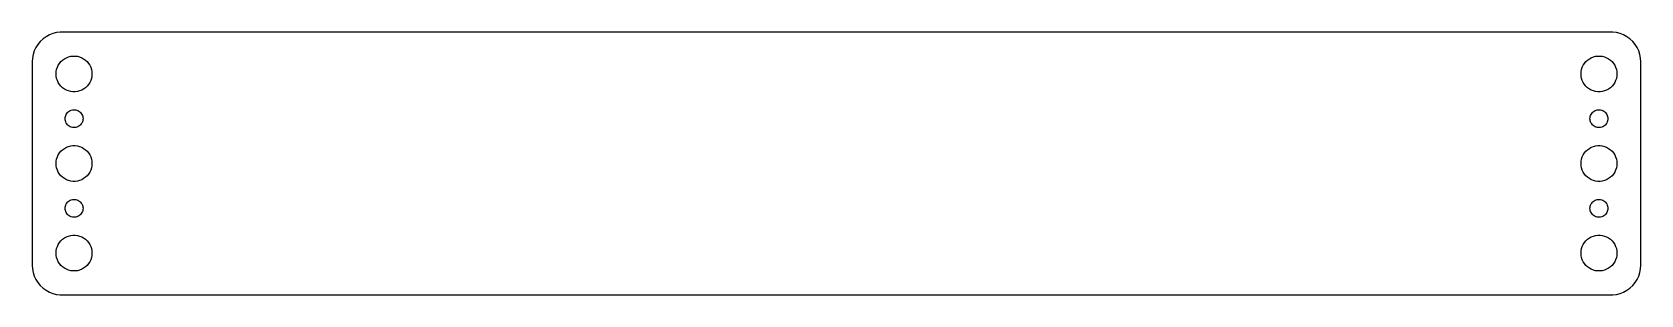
# Model space of a CAD drawing. Header units: metres. Extents: x -134 to 134, y -22 to 22.
import ezdxf

# ---------------------------------------------------------------- set-up
doc = ezdxf.new("R2010")
doc.units = ezdxf.units.M

msp = doc.modelspace()

# ---------------------------------------------------------------- linework, layer by layer
for p, q in [((-131.629, 21.5241), (-132.179, 21.2216)), ((-131.045, 21.7553), (-131.629, 21.5241)), ((-130.437, 21.9114), (-131.045, 21.7553)), ((-129.814, 21.9901), (-130.437, 21.9114)), ((129.814, 21.9901), (-129.814, 21.9901)), ((130.437, 21.9114), (129.814, 21.9901)), ((131.045, 21.7553), (130.437, 21.9114)), ((131.629, 21.5241), (131.045, 21.7553)), ((132.179, 21.2216), (131.629, 21.5241)), ((-134.149, 18.8406), (-134.343, 18.2434)), ((-133.882, 19.4088), (-134.149, 18.8406)), ((-133.545, 19.9389), (-133.882, 19.4088)), ((-133.145, 20.4227), (-133.545, 19.9389)), ((-132.687, 20.8526), (-133.145, 20.4227)), ((-132.179, 21.2216), (-132.687, 20.8526)), ((132.687, 20.8526), (132.179, 21.2216)), ((133.145, 20.4227), (132.687, 20.8526)), ((133.545, 19.9389), (133.145, 20.4227)), ((133.882, 19.4088), (133.545, 19.9389)), ((134.149, 18.8406), (133.882, 19.4088)), ((134.343, 18.2434), (134.149, 18.8406)), ((-134.461, 17.6267), (-134.5, 17)), ((-134.5, 17), (-134.5, -17)), ((-134.343, 18.2434), (-134.461, 17.6267)), ((-130.289, 16.1044), (-130.129, 16.4453)), ((-130.129, 16.4453), (-129.927, 16.7634)), ((-129.927, 16.7634), (-129.687, 17.0536)), ((-129.687, 17.0536), (-129.412, 17.3115)), ((-129.412, 17.3115), (-129.107, 17.533)), ((-129.107, 17.533), (-128.777, 17.7145)), ((-128.777, 17.7145), (-128.427, 17.8532)), ((-128.427, 17.8532), (-128.062, 17.9469)), ((-128.062, 17.9469), (-127.688, 17.9941)), ((-127.688, 17.9941), (-127.312, 17.9941)), ((-127.312, 17.9941), (-126.938, 17.9469)), ((-126.938, 17.9469), (-126.573, 17.8532)), ((-126.573, 17.8532), (-126.223, 17.7145)), ((-126.223, 17.7145), (-125.893, 17.533)), ((-125.893, 17.533), (-125.588, 17.3115)), ((-125.588, 17.3115), (-125.313, 17.0536)), ((-125.313, 17.0536), (-125.073, 16.7634)), ((-125.073, 16.7634), (-124.871, 16.4453)), ((-124.871, 16.4453), (-124.711, 16.1044)), ((124.711, 16.1044), (124.871, 16.4453)), ((124.871, 16.4453), (125.073, 16.7634)), ((125.073, 16.7634), (125.313, 17.0536)), ((125.313, 17.0536), (125.588, 17.3115)), ((125.588, 17.3115), (125.893, 17.533)), ((125.893, 17.533), (126.223, 17.7145)), ((126.223, 17.7145), (126.573, 17.8532)), ((126.573, 17.8532), (126.938, 17.9469)), ((126.938, 17.9469), (127.312, 17.9941)), ((127.312, 17.9941), (127.688, 17.9941)), ((127.688, 17.9941), (128.062, 17.9469)), ((128.062, 17.9469), (128.427, 17.8532)), ((128.427, 17.8532), (128.777, 17.7145)), ((128.777, 17.7145), (129.107, 17.533)), ((129.107, 17.533), (129.412, 17.3115)), ((129.412, 17.3115), (129.687, 17.0536)), ((129.687, 17.0536), (129.927, 16.7634)), ((129.927, 16.7634), (130.129, 16.4453)), ((130.129, 16.4453), (130.289, 16.1044)), ((134.461, 17.6267), (134.343, 18.2434)), ((134.5, 17), (134.461, 17.6267)), ((134.5, -17), (134.5, 17)), ((-130.5, 15), (-130.476, 15.376)), ((-130.476, 14.624), (-130.5, 15)), ((-130.476, 15.376), (-130.406, 15.7461)), ((-130.406, 14.2539), (-130.476, 14.624)), ((-130.406, 15.7461), (-130.289, 16.1044)), ((-130.289, 13.8956), (-130.406, 14.2539)), ((-130.129, 13.5547), (-130.289, 13.8956)), ((-129.927, 13.2366), (-130.129, 13.5547)), ((-124.871, 13.5547), (-125.073, 13.2366)), ((-124.711, 13.8956), (-124.871, 13.5547)), ((-124.711, 16.1044), (-124.594, 15.7461)), ((-124.594, 14.2539), (-124.711, 13.8956)), ((-124.594, 15.7461), (-124.524, 15.376)), ((-124.524, 14.624), (-124.594, 14.2539)), ((-124.524, 15.376), (-124.5, 15)), ((-124.5, 15), (-124.524, 14.624)), ((124.5, 15), (124.524, 15.376)), ((124.524, 14.624), (124.5, 15)), ((124.524, 15.376), (124.594, 15.7461)), ((124.594, 14.2539), (124.524, 14.624)), ((124.594, 15.7461), (124.711, 16.1044)), ((124.711, 13.8956), (124.594, 14.2539)), ((124.871, 13.5547), (124.711, 13.8956)), ((125.073, 13.2366), (124.871, 13.5547)), ((130.129, 13.5547), (129.927, 13.2366)), ((130.289, 13.8956), (130.129, 13.5547)), ((130.289, 16.1044), (130.406, 15.7461)), ((130.406, 14.2539), (130.289, 13.8956)), ((130.406, 15.7461), (130.476, 15.376)), ((130.476, 14.624), (130.406, 14.2539)), ((130.476, 15.376), (130.5, 15)), ((130.5, 15), (130.476, 14.624)), ((-129.687, 12.9464), (-129.927, 13.2366)), ((-129.412, 12.6884), (-129.687, 12.9464)), ((-129.107, 12.467), (-129.412, 12.6884)), ((-128.777, 12.2855), (-129.107, 12.467)), ((-128.427, 12.1468), (-128.777, 12.2855)), ((-128.062, 12.0531), (-128.427, 12.1468)), ((-127.688, 12.0059), (-128.062, 12.0531)), ((-127.312, 12.0059), (-127.688, 12.0059)), ((-126.938, 12.0531), (-127.312, 12.0059)), ((-126.573, 12.1468), (-126.938, 12.0531)), ((-126.223, 12.2855), (-126.573, 12.1468)), ((-125.893, 12.467), (-126.223, 12.2855)), ((-125.588, 12.6884), (-125.893, 12.467)), ((-125.313, 12.9464), (-125.588, 12.6884)), ((-125.073, 13.2366), (-125.313, 12.9464)), ((125.313, 12.9464), (125.073, 13.2366)), ((125.588, 12.6884), (125.313, 12.9464)), ((125.893, 12.467), (125.588, 12.6884)), ((126.223, 12.2855), (125.893, 12.467)), ((126.573, 12.1468), (126.223, 12.2855)), ((126.938, 12.0531), (126.573, 12.1468)), ((127.312, 12.0059), (126.938, 12.0531)), ((127.688, 12.0059), (127.312, 12.0059)), ((128.062, 12.0531), (127.688, 12.0059)), ((128.427, 12.1468), (128.062, 12.0531)), ((128.777, 12.2855), (128.427, 12.1468)), ((129.107, 12.467), (128.777, 12.2855)), ((129.412, 12.6884), (129.107, 12.467)), ((129.687, 12.9464), (129.412, 12.6884)), ((129.927, 13.2366), (129.687, 12.9464)), ((-128.895, 8.05219), (-128.814, 8.22263)), ((-128.814, 8.22263), (-128.714, 8.38167)), ((-128.714, 8.38167), (-128.593, 8.52681)), ((-128.593, 8.52681), (-128.456, 8.65576)), ((-128.456, 8.65576), (-128.304, 8.76648)), ((-128.304, 8.76648), (-128.139, 8.85724)), ((-128.139, 8.85724), (-127.964, 8.92657)), ((-127.964, 8.92657), (-127.781, 8.97342)), ((-127.781, 8.97342), (-127.594, 8.99704)), ((-127.594, 8.99704), (-127.406, 8.99704)), ((-127.406, 8.99704), (-127.219, 8.97342)), ((-127.219, 8.97342), (-127.036, 8.92657)), ((-127.036, 8.92657), (-126.861, 8.85724)), ((-126.861, 8.85724), (-126.696, 8.76648)), ((-126.696, 8.76648), (-126.544, 8.65576)), ((-126.544, 8.65576), (-126.407, 8.52681)), ((-126.407, 8.52681), (-126.286, 8.38167)), ((-126.286, 8.38167), (-126.186, 8.22263)), ((-126.186, 8.22263), (-126.105, 8.05219)), ((126.105, 8.05219), (126.186, 8.22263)), ((126.186, 8.22263), (126.286, 8.38167)), ((126.286, 8.38167), (126.407, 8.52681)), ((126.407, 8.52681), (126.544, 8.65576)), ((126.544, 8.65576), (126.696, 8.76648)), ((126.696, 8.76648), (126.861, 8.85724)), ((126.861, 8.85724), (127.036, 8.92657)), ((127.036, 8.92657), (127.219, 8.97342)), ((127.219, 8.97342), (127.406, 8.99704)), ((127.406, 8.99704), (127.594, 8.99704)), ((127.594, 8.99704), (127.781, 8.97342)), ((127.781, 8.97342), (127.964, 8.92657)), ((127.964, 8.92657), (128.139, 8.85724)), ((128.139, 8.85724), (128.304, 8.76648)), ((128.304, 8.76648), (128.456, 8.65576)), ((128.456, 8.65576), (128.593, 8.52681)), ((128.593, 8.52681), (128.714, 8.38167)), ((128.714, 8.38167), (128.814, 8.22263)), ((128.814, 8.22263), (128.895, 8.05219)), ((-129, 7.5), (-128.988, 7.68799)), ((-128.988, 7.312), (-129, 7.5)), ((-128.988, 7.68799), (-128.953, 7.87303)), ((-128.953, 7.12695), (-128.988, 7.312)), ((-128.953, 7.87303), (-128.895, 8.05219)), ((-128.895, 6.9478), (-128.953, 7.12695)), ((-128.814, 6.77736), (-128.895, 6.9478)), ((-128.714, 6.61832), (-128.814, 6.77736)), ((-128.593, 6.47318), (-128.714, 6.61832)), ((-128.456, 6.34422), (-128.593, 6.47318)), ((-128.304, 6.23351), (-128.456, 6.34422)), ((-128.139, 6.14275), (-128.304, 6.23351)), ((-127.964, 6.07341), (-128.139, 6.14275)), ((-127.781, 6.02657), (-127.964, 6.07341)), ((-127.594, 6.00294), (-127.781, 6.02657)), ((-127.406, 6.00294), (-127.594, 6.00294)), ((-127.219, 6.02657), (-127.406, 6.00294)), ((-127.036, 6.07341), (-127.219, 6.02657)), ((-126.861, 6.14275), (-127.036, 6.07341)), ((-126.696, 6.23351), (-126.861, 6.14275)), ((-126.544, 6.34422), (-126.696, 6.23351)), ((-126.407, 6.47318), (-126.544, 6.34422)), ((-126.286, 6.61832), (-126.407, 6.47318)), ((-126.186, 6.77736), (-126.286, 6.61832)), ((-126.105, 6.9478), (-126.186, 6.77736)), ((-126.105, 8.05219), (-126.047, 7.87303)), ((-126.047, 7.12695), (-126.105, 6.9478)), ((-126.047, 7.87303), (-126.012, 7.68799)), ((-126.012, 7.312), (-126.047, 7.12695)), ((-126.012, 7.68799), (-126, 7.5)), ((-126, 7.5), (-126.012, 7.312)), ((126, 7.5), (126.012, 7.68799)), ((126.012, 7.312), (126, 7.5)), ((126.012, 7.68799), (126.047, 7.87303)), ((126.047, 7.12695), (126.012, 7.312)), ((126.047, 7.87303), (126.105, 8.05219)), ((126.105, 6.9478), (126.047, 7.12695)), ((126.186, 6.77736), (126.105, 6.9478)), ((126.286, 6.61832), (126.186, 6.77736)), ((126.407, 6.47318), (126.286, 6.61832)), ((126.544, 6.34422), (126.407, 6.47318)), ((126.696, 6.23351), (126.544, 6.34422)), ((126.861, 6.14275), (126.696, 6.23351)), ((127.036, 6.07341), (126.861, 6.14275)), ((127.219, 6.02657), (127.036, 6.07341)), ((127.406, 6.00294), (127.219, 6.02657)), ((127.594, 6.00294), (127.406, 6.00294)), ((127.781, 6.02657), (127.594, 6.00294)), ((127.964, 6.07341), (127.781, 6.02657)), ((128.139, 6.14275), (127.964, 6.07341)), ((128.304, 6.23351), (128.139, 6.14275)), ((128.456, 6.34422), (128.304, 6.23351)), ((128.593, 6.47318), (128.456, 6.34422)), ((128.714, 6.61832), (128.593, 6.47318)), ((128.814, 6.77736), (128.714, 6.61832)), ((128.895, 6.9478), (128.814, 6.77736)), ((128.895, 8.05219), (128.953, 7.87303)), ((128.953, 7.12695), (128.895, 6.9478)), ((128.953, 7.87303), (128.988, 7.68799)), ((128.988, 7.312), (128.953, 7.12695)), ((128.988, 7.68799), (129, 7.5)), ((129, 7.5), (128.988, 7.312)), ((-129.107, 2.53297), (-128.777, 2.71448)), ((-128.777, 2.71448), (-128.427, 2.85316)), ((-128.427, 2.85316), (-128.062, 2.94685)), ((-128.062, 2.94685), (-127.688, 2.99408)), ((-127.688, 2.99408), (-127.312, 2.99408)), ((-127.312, 2.99408), (-126.938, 2.94685)), ((-126.938, 2.94685), (-126.573, 2.85316)), ((-126.573, 2.85316), (-126.223, 2.71448)), ((-126.223, 2.71448), (-125.893, 2.53297)), ((125.893, 2.53297), (126.223, 2.71448)), ((126.223, 2.71448), (126.573, 2.85316)), ((126.573, 2.85316), (126.938, 2.94685)), ((126.938, 2.94685), (127.312, 2.99408)), ((127.312, 2.99408), (127.688, 2.99408)), ((127.688, 2.99408), (128.062, 2.94685)), ((128.062, 2.94685), (128.427, 2.85316)), ((128.427, 2.85316), (128.777, 2.71448)), ((128.777, 2.71448), (129.107, 2.53297)), ((-130.5, 0), (-130.476, 0.37599)), ((-130.476, -0.37599), (-130.5, 0)), ((-130.476, 0.37599), (-130.406, 0.74606)), ((-130.406, 0.74606), (-130.289, 1.10437)), ((-130.289, 1.10437), (-130.129, 1.44525)), ((-130.129, 1.44525), (-129.927, 1.76335)), ((-129.927, 1.76335), (-129.687, 2.05363)), ((-129.687, 2.05363), (-129.412, 2.31154)), ((-129.412, 2.31154), (-129.107, 2.53297)), ((-125.893, 2.53297), (-125.588, 2.31154)), ((-125.588, 2.31154), (-125.313, 2.05363)), ((-125.313, 2.05363), (-125.073, 1.76335)), ((-125.073, 1.76335), (-124.871, 1.44525)), ((-124.871, 1.44525), (-124.711, 1.10437)), ((-124.711, 1.10437), (-124.594, 0.74606)), ((-124.594, 0.74606), (-124.524, 0.37599)), ((-124.524, 0.37599), (-124.5, 0)), ((-124.5, 0), (-124.524, -0.37599)), ((124.5, 0), (124.524, 0.37599)), ((124.524, -0.37599), (124.5, 0)), ((124.524, 0.37599), (124.594, 0.74606)), ((124.594, 0.74606), (124.711, 1.10437)), ((124.711, 1.10437), (124.871, 1.44525)), ((124.871, 1.44525), (125.073, 1.76335)), ((125.073, 1.76335), (125.313, 2.05363)), ((125.313, 2.05363), (125.588, 2.31154)), ((125.588, 2.31154), (125.893, 2.53297)), ((129.107, 2.53297), (129.412, 2.31154)), ((129.412, 2.31154), (129.687, 2.05363)), ((129.687, 2.05363), (129.927, 1.76335)), ((129.927, 1.76335), (130.129, 1.44525)), ((130.129, 1.44525), (130.289, 1.10437)), ((130.289, 1.10437), (130.406, 0.74606)), ((130.406, 0.74606), (130.476, 0.37599)), ((130.476, 0.37599), (130.5, 0)), ((130.5, 0), (130.476, -0.37599)), ((-130.406, -0.74606), (-130.476, -0.37599)), ((-130.289, -1.10437), (-130.406, -0.74606)), ((-130.129, -1.44525), (-130.289, -1.10437)), ((-129.927, -1.76335), (-130.129, -1.44525)), ((-129.687, -2.05363), (-129.927, -1.76335)), ((-129.412, -2.31154), (-129.687, -2.05363)), ((-129.107, -2.53297), (-129.412, -2.31154)), ((-128.777, -2.71448), (-129.107, -2.53297)), ((-125.893, -2.53297), (-126.223, -2.71448)), ((-125.588, -2.31154), (-125.893, -2.53297)), ((-125.313, -2.05363), (-125.588, -2.31154)), ((-125.073, -1.76335), (-125.313, -2.05363)), ((-124.871, -1.44525), (-125.073, -1.76335)), ((-124.711, -1.10437), (-124.871, -1.44525)), ((-124.594, -0.74606), (-124.711, -1.10437)), ((-124.524, -0.37599), (-124.594, -0.74606)), ((124.594, -0.74606), (124.524, -0.37599)), ((124.711, -1.10437), (124.594, -0.74606)), ((124.871, -1.44525), (124.711, -1.10437)), ((125.073, -1.76335), (124.871, -1.44525)), ((125.313, -2.05363), (125.073, -1.76335)), ((125.588, -2.31154), (125.313, -2.05363)), ((125.893, -2.53297), (125.588, -2.31154)), ((126.223, -2.71448), (125.893, -2.53297)), ((129.107, -2.53297), (128.777, -2.71448)), ((129.412, -2.31154), (129.107, -2.53297)), ((129.687, -2.05363), (129.412, -2.31154)), ((129.927, -1.76335), (129.687, -2.05363)), ((130.129, -1.44525), (129.927, -1.76335)), ((130.289, -1.10437), (130.129, -1.44525)), ((130.406, -0.74606), (130.289, -1.10437)), ((130.476, -0.37599), (130.406, -0.74606)), ((-128.427, -2.85316), (-128.777, -2.71448)), ((-128.062, -2.94685), (-128.427, -2.85316)), ((-127.688, -2.99408), (-128.062, -2.94685)), ((-127.312, -2.99408), (-127.688, -2.99408)), ((-126.938, -2.94685), (-127.312, -2.99408)), ((-126.573, -2.85316), (-126.938, -2.94685)), ((-126.223, -2.71448), (-126.573, -2.85316)), ((126.573, -2.85316), (126.223, -2.71448)), ((126.938, -2.94685), (126.573, -2.85316)), ((127.312, -2.99408), (126.938, -2.94685)), ((127.688, -2.99408), (127.312, -2.99408)), ((128.062, -2.94685), (127.688, -2.99408)), ((128.427, -2.85316), (128.062, -2.94685)), ((128.777, -2.71448), (128.427, -2.85316)), ((-129, -7.5), (-128.988, -7.312)), ((-128.988, -7.68799), (-129, -7.5)), ((-128.988, -7.312), (-128.953, -7.12695)), ((-128.953, -7.87303), (-128.988, -7.68799)), ((-128.953, -7.12695), (-128.895, -6.9478)), ((-128.895, -8.05219), (-128.953, -7.87303)), ((-128.895, -6.9478), (-128.814, -6.77736)), ((-128.814, -8.22263), (-128.895, -8.05219)), ((-128.814, -6.77736), (-128.714, -6.61832)), ((-128.714, -6.61832), (-128.593, -6.47318)), ((-128.593, -6.47318), (-128.456, -6.34422)), ((-128.456, -6.34422), (-128.304, -6.23351)), ((-128.304, -6.23351), (-128.139, -6.14275)), ((-128.139, -6.14275), (-127.964, -6.07341)), ((-127.964, -6.07341), (-127.781, -6.02657)), ((-127.781, -6.02657), (-127.594, -6.00294)), ((-127.594, -6.00294), (-127.406, -6.00294)), ((-127.406, -6.00294), (-127.219, -6.02657)), ((-127.219, -6.02657), (-127.036, -6.07341)), ((-127.036, -6.07341), (-126.861, -6.14275)), ((-126.861, -6.14275), (-126.696, -6.23351)), ((-126.696, -6.23351), (-126.544, -6.34422)), ((-126.544, -6.34422), (-126.407, -6.47318)), ((-126.407, -6.47318), (-126.286, -6.61832)), ((-126.286, -6.61832), (-126.186, -6.77736)), ((-126.186, -6.77736), (-126.105, -6.9478)), ((-126.105, -8.05219), (-126.186, -8.22263)), ((-126.105, -6.9478), (-126.047, -7.12695)), ((-126.047, -7.87303), (-126.105, -8.05219)), ((-126.047, -7.12695), (-126.012, -7.312)), ((-126.012, -7.68799), (-126.047, -7.87303)), ((-126.012, -7.312), (-126, -7.5)), ((-126, -7.5), (-126.012, -7.68799)), ((126, -7.5), (126.012, -7.312)), ((126.012, -7.68799), (126, -7.5)), ((126.012, -7.312), (126.047, -7.12695)), ((126.047, -7.87303), (126.012, -7.68799)), ((126.047, -7.12695), (126.105, -6.9478)), ((126.105, -8.05219), (126.047, -7.87303)), ((126.105, -6.9478), (126.186, -6.77736)), ((126.186, -8.22263), (126.105, -8.05219)), ((126.186, -6.77736), (126.286, -6.61832)), ((126.286, -6.61832), (126.407, -6.47318)), ((126.407, -6.47318), (126.544, -6.34422)), ((126.544, -6.34422), (126.696, -6.23351)), ((126.696, -6.23351), (126.861, -6.14275)), ((126.861, -6.14275), (127.036, -6.07341)), ((127.036, -6.07341), (127.219, -6.02657)), ((127.219, -6.02657), (127.406, -6.00294)), ((127.406, -6.00294), (127.594, -6.00294)), ((127.594, -6.00294), (127.781, -6.02657)), ((127.781, -6.02657), (127.964, -6.07341)), ((127.964, -6.07341), (128.139, -6.14275)), ((128.139, -6.14275), (128.304, -6.23351)), ((128.304, -6.23351), (128.456, -6.34422)), ((128.456, -6.34422), (128.593, -6.47318)), ((128.593, -6.47318), (128.714, -6.61832)), ((128.714, -6.61832), (128.814, -6.77736)), ((128.814, -6.77736), (128.895, -6.9478)), ((128.895, -8.05219), (128.814, -8.22263)), ((128.895, -6.9478), (128.953, -7.12695)), ((128.953, -7.87303), (128.895, -8.05219)), ((128.953, -7.12695), (128.988, -7.312)), ((128.988, -7.68799), (128.953, -7.87303)), ((128.988, -7.312), (129, -7.5)), ((129, -7.5), (128.988, -7.68799)), ((-128.714, -8.38167), (-128.814, -8.22263)), ((-128.593, -8.52681), (-128.714, -8.38167)), ((-128.456, -8.65576), (-128.593, -8.52681)), ((-128.304, -8.76648), (-128.456, -8.65576)), ((-128.139, -8.85724), (-128.304, -8.76648)), ((-127.964, -8.92657), (-128.139, -8.85724)), ((-127.781, -8.97342), (-127.964, -8.92657)), ((-127.594, -8.99704), (-127.781, -8.97342)), ((-127.406, -8.99704), (-127.594, -8.99704)), ((-127.219, -8.97342), (-127.406, -8.99704)), ((-127.036, -8.92657), (-127.219, -8.97342)), ((-126.861, -8.85724), (-127.036, -8.92657)), ((-126.696, -8.76648), (-126.861, -8.85724)), ((-126.544, -8.65576), (-126.696, -8.76648)), ((-126.407, -8.52681), (-126.544, -8.65576)), ((-126.286, -8.38167), (-126.407, -8.52681)), ((-126.186, -8.22263), (-126.286, -8.38167)), ((126.286, -8.38167), (126.186, -8.22263)), ((126.407, -8.52681), (126.286, -8.38167)), ((126.544, -8.65576), (126.407, -8.52681)), ((126.696, -8.76648), (126.544, -8.65576)), ((126.861, -8.85724), (126.696, -8.76648)), ((127.036, -8.92657), (126.861, -8.85724)), ((127.219, -8.97342), (127.036, -8.92657)), ((127.406, -8.99704), (127.219, -8.97342)), ((127.594, -8.99704), (127.406, -8.99704)), ((127.781, -8.97342), (127.594, -8.99704)), ((127.964, -8.92657), (127.781, -8.97342)), ((128.139, -8.85724), (127.964, -8.92657)), ((128.304, -8.76648), (128.139, -8.85724)), ((128.456, -8.65576), (128.304, -8.76648)), ((128.593, -8.52681), (128.456, -8.65576)), ((128.714, -8.38167), (128.593, -8.52681)), ((128.814, -8.22263), (128.714, -8.38167)), ((-130.129, -13.5547), (-129.927, -13.2366)), ((-129.927, -13.2366), (-129.687, -12.9464)), ((-129.687, -12.9464), (-129.412, -12.6884)), ((-129.412, -12.6884), (-129.107, -12.467)), ((-129.107, -12.467), (-128.777, -12.2855)), ((-128.777, -12.2855), (-128.427, -12.1468)), ((-128.427, -12.1468), (-128.062, -12.0531)), ((-128.062, -12.0531), (-127.688, -12.0059)), ((-127.688, -12.0059), (-127.312, -12.0059)), ((-127.312, -12.0059), (-126.938, -12.0531)), ((-126.938, -12.0531), (-126.573, -12.1468)), ((-126.573, -12.1468), (-126.223, -12.2855)), ((-126.223, -12.2855), (-125.893, -12.467)), ((-125.893, -12.467), (-125.588, -12.6884)), ((-125.588, -12.6884), (-125.313, -12.9464)), ((-125.313, -12.9464), (-125.073, -13.2366)), ((-125.073, -13.2366), (-124.871, -13.5547)), ((124.871, -13.5547), (125.073, -13.2366)), ((125.073, -13.2366), (125.313, -12.9464)), ((125.313, -12.9464), (125.588, -12.6884)), ((125.588, -12.6884), (125.893, -12.467)), ((125.893, -12.467), (126.223, -12.2855)), ((126.223, -12.2855), (126.573, -12.1468)), ((126.573, -12.1468), (126.938, -12.0531)), ((126.938, -12.0531), (127.312, -12.0059)), ((127.312, -12.0059), (127.688, -12.0059)), ((127.688, -12.0059), (128.062, -12.0531)), ((128.062, -12.0531), (128.427, -12.1468)), ((128.427, -12.1468), (128.777, -12.2855)), ((128.777, -12.2855), (129.107, -12.467)), ((129.107, -12.467), (129.412, -12.6884)), ((129.412, -12.6884), (129.687, -12.9464)), ((129.687, -12.9464), (129.927, -13.2366)), ((129.927, -13.2366), (130.129, -13.5547)), ((-130.5, -15), (-130.476, -14.624)), ((-130.476, -15.376), (-130.5, -15)), ((-130.476, -14.624), (-130.406, -14.2539)), ((-130.406, -15.7461), (-130.476, -15.376)), ((-130.406, -14.2539), (-130.289, -13.8956)), ((-130.289, -16.1044), (-130.406, -15.7461)), ((-130.289, -13.8956), (-130.129, -13.5547)), ((-130.129, -16.4453), (-130.289, -16.1044)), ((-124.871, -13.5547), (-124.711, -13.8956)), ((-124.711, -16.1044), (-124.871, -16.4453)), ((-124.711, -13.8956), (-124.594, -14.2539)), ((-124.594, -15.7461), (-124.711, -16.1044)), ((-124.594, -14.2539), (-124.524, -14.624)), ((-124.524, -15.376), (-124.594, -15.7461)), ((-124.524, -14.624), (-124.5, -15)), ((-124.5, -15), (-124.524, -15.376)), ((124.5, -15), (124.524, -14.624)), ((124.524, -15.376), (124.5, -15)), ((124.524, -14.624), (124.594, -14.2539)), ((124.594, -15.7461), (124.524, -15.376)), ((124.594, -14.2539), (124.711, -13.8956)), ((124.711, -16.1044), (124.594, -15.7461)), ((124.711, -13.8956), (124.871, -13.5547)), ((124.871, -16.4453), (124.711, -16.1044)), ((130.129, -13.5547), (130.289, -13.8956)), ((130.289, -16.1044), (130.129, -16.4453)), ((130.289, -13.8956), (130.406, -14.2539)), ((130.406, -15.7461), (130.289, -16.1044)), ((130.406, -14.2539), (130.476, -14.624)), ((130.476, -15.376), (130.406, -15.7461)), ((130.476, -14.624), (130.5, -15)), ((130.5, -15), (130.476, -15.376)), ((-134.5, -17), (-134.461, -17.6267)), ((-134.461, -17.6267), (-134.343, -18.2434)), ((-134.343, -18.2434), (-134.149, -18.8406)), ((-129.927, -16.7634), (-130.129, -16.4453)), ((-129.687, -17.0536), (-129.927, -16.7634)), ((-129.412, -17.3115), (-129.687, -17.0536)), ((-129.107, -17.533), (-129.412, -17.3115)), ((-128.777, -17.7145), (-129.107, -17.533)), ((-128.427, -17.8532), (-128.777, -17.7145)), ((-128.062, -17.9469), (-128.427, -17.8532)), ((-127.688, -17.9941), (-128.062, -17.9469)), ((-127.312, -17.9941), (-127.688, -17.9941)), ((-126.938, -17.9469), (-127.312, -17.9941)), ((-126.573, -17.8532), (-126.938, -17.9469)), ((-126.223, -17.7145), (-126.573, -17.8532)), ((-125.893, -17.533), (-126.223, -17.7145)), ((-125.588, -17.3115), (-125.893, -17.533)), ((-125.313, -17.0536), (-125.588, -17.3115)), ((-125.073, -16.7634), (-125.313, -17.0536)), ((-124.871, -16.4453), (-125.073, -16.7634)), ((125.073, -16.7634), (124.871, -16.4453)), ((125.313, -17.0536), (125.073, -16.7634)), ((125.588, -17.3115), (125.313, -17.0536)), ((125.893, -17.533), (125.588, -17.3115)), ((126.223, -17.7145), (125.893, -17.533)), ((126.573, -17.8532), (126.223, -17.7145)), ((126.938, -17.9469), (126.573, -17.8532)), ((127.312, -17.9941), (126.938, -17.9469)), ((127.688, -17.9941), (127.312, -17.9941)), ((128.062, -17.9469), (127.688, -17.9941)), ((128.427, -17.8532), (128.062, -17.9469)), ((128.777, -17.7145), (128.427, -17.8532)), ((129.107, -17.533), (128.777, -17.7145)), ((129.412, -17.3115), (129.107, -17.533)), ((129.687, -17.0536), (129.412, -17.3115)), ((129.927, -16.7634), (129.687, -17.0536)), ((130.129, -16.4453), (129.927, -16.7634)), ((134.149, -18.8406), (134.343, -18.2434)), ((134.343, -18.2434), (134.461, -17.6267)), ((134.461, -17.6267), (134.5, -17)), ((-134.149, -18.8406), (-133.882, -19.4088)), ((-133.882, -19.4088), (-133.545, -19.9389)), ((-133.545, -19.9389), (-133.145, -20.4227)), ((-133.145, -20.4227), (-132.687, -20.8526)), ((-132.687, -20.8526), (-132.179, -21.2216)), ((-132.179, -21.2216), (-131.629, -21.5241)), ((131.629, -21.5241), (132.179, -21.2216)), ((132.179, -21.2216), (132.687, -20.8526)), ((132.687, -20.8526), (133.145, -20.4227)), ((133.145, -20.4227), (133.545, -19.9389)), ((133.545, -19.9389), (133.882, -19.4088)), ((133.882, -19.4088), (134.149, -18.8406)), ((-131.629, -21.5241), (-131.045, -21.7553)), ((-131.045, -21.7553), (-130.437, -21.9114)), ((-130.437, -21.9114), (-129.814, -21.9901)), ((-129.814, -21.9901), (129.814, -21.9901)), ((129.814, -21.9901), (130.437, -21.9114)), ((130.437, -21.9114), (131.045, -21.7553)), ((131.045, -21.7553), (131.629, -21.5241))]:
    msp.add_line(p, q)

doc.saveas('drawing.dxf')
